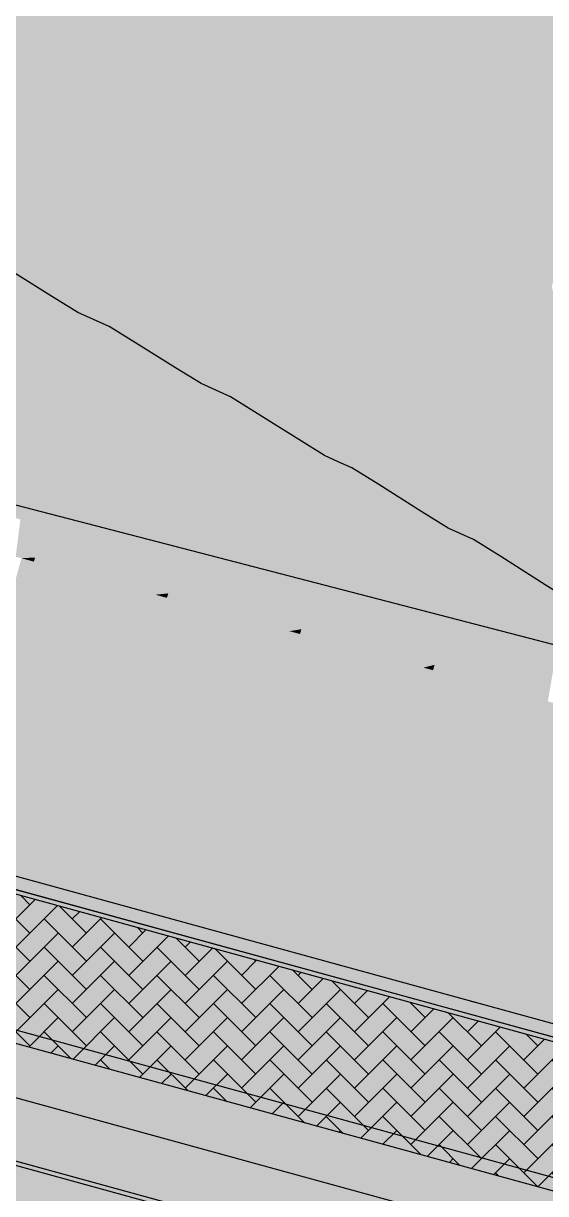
# Model space of a CAD drawing. Header units: millimetres. Extents: x 340454 to 342791, y 6993867 to 6995092.
# Drawn here: x 340738.83 to 340742.82, y 6994453.34 to 6994462.28 of the extents above; entities that cross this region are included whole.
import ezdxf

# ---------------------------------------------------------------- set-up
doc = ezdxf.new("R2010")
doc.units = ezdxf.units.MM
doc.header["$LTSCALE"] = 10
doc.linetypes.add('DASHDOT', pattern=[25.4, 12.7, -6.35, 0, -6.35])
for name, color, linetype in [('A-MODELAGEM', 7, 'Continuous'), ('Alinhamento', 7, 'Continuous'), ('ANGICO', 7, 'Continuous'), ('F-HZ-CORREDOR-FEAT', 2, 'Continuous'), ('Lotes', 7, 'Continuous'), ('T-HM-CURVA_INTERMEDIARIA', 45, 'Continuous'), ('TRAMA', 7, 'Continuous'), ('U-SC-SECAO_TIPO', 251, 'Continuous'), ('URB-Quadras', 3, 'Continuous')]:
    doc.layers.add(name, color=color, linetype=linetype)

msp = doc.modelspace()

# ---------------------------------------------------------------- hatches: boundary and pattern name
at = {"layer": 'ANGICO', "lineweight": 20, "transparency": 33554687}
h = msp.add_hatch(dxfattribs=at)
h.set_pattern_fill('DASH', color=253, scale=0.02, double=1)
h.set_pattern_definition([(0, (337861.49948, 6993610.78793), (0.0635, 0.0635), [0.0635, -0.0635])])
h.paths.add_polyline_path([(340716.6203, 6994460.5696), (340716.5096, 6994460.1852), (340755.0742, 6994449.5915), (340755.1741, 6994449.976)])
at = {"layer": 'TRAMA'}
h = msp.add_hatch(dxfattribs=at)
h.set_pattern_fill('AR-HBONE', color=253, scale=0.0015)
h.set_pattern_definition([(45, (340755.23036, 6994449.10018), (0, 0.21552615), [0.4572, -0.1524]), (135, (340755.33812, 6994449.20794), (2e-17, 0.21552615), [0.4572, -0.1524])])
h.paths.add_polyline_path([(340756.3296, 6994449.254), (340755.847, 6994449.3847), (340755.8457, 6994449.3797), (340754.4102, 6994449.7739), (340754.2778, 6994449.2917, 0.044622), (340755.9825, 6994447.9176)])
h.paths.add_polyline_path([(340716.6553, 6994459.6245), (340720.6048, 6994458.5397), (340720.6108, 6994458.5541), (340720.7985, 6994458.5612), (340720.7889, 6994458.4892), (340720.8948, 6994458.4601), (340720.9078, 6994458.4917), (340721.0493, 6994458.4739), (340721.0785, 6994458.4097), (340721.2063, 6994458.3746), (340721.2507, 6994458.4814), (340721.4384, 6994458.4885), (340721.4156, 6994458.3171), (340721.4964, 6994458.2949), (340721.5476, 6994458.419), (340721.6892, 6994458.4013), (340721.6922, 6994458.3945), (340721.8602, 6994458.4008), (340721.8337, 6994458.2022), (340721.9078, 6994458.1819), (340721.9694, 6994458.3313), (340722.111, 6994458.3136), (340722.2083, 6994458.0994), (340727.5233, 6994456.6396), (340727.5825, 6994456.7821), (340727.7702, 6994456.7892), (340727.7423, 6994456.5795), (340727.8136, 6994456.5599), (340727.8794, 6994456.7197), (340728.021, 6994456.7019), (340728.1242, 6994456.4746), (340728.1248, 6994456.4745), (340728.2223, 6994456.7094), (340728.41, 6994456.7165), (340728.3715, 6994456.4273), (340728.3399, 6994456.4154), (340728.5659, 6994456.3533), (340728.4543, 6994456.4893), (340728.5193, 6994456.647), (340728.6608, 6994456.6293), (340728.6639, 6994456.6225), (340728.8318, 6994456.6288), (340728.7933, 6994456.3396), (340728.7184, 6994456.3114), (340729.0176, 6994456.2293), (340728.8761, 6994456.4016), (340728.9411, 6994456.5593), (340729.0826, 6994456.5416), (340729.1841, 6994456.3181), (340729.09, 6994456.2094), (340754.2778, 6994449.2917), (340754.4102, 6994449.7739), (340716.7018, 6994460.1302), (340716.5096, 6994460.1853), (340716.3988, 6994459.8009), (340716.2109, 6994459.855), (340712.4722, 6994451.6724), (340712.5647, 6994451.6301), (340712.9269, 6994451.4645)])
h = msp.add_hatch(dxfattribs=at)
h.set_pattern_fill('MUDST', color=253, scale=0.8)
h.set_pattern_definition([(0, (340635.80378, 6994418.6693), (0.4, 0.2), [0.2, -0.2, 0, -0.2, 0, -0.2])])
edge = h.paths.add_edge_path()
edge.add_arc((340775.0185, 6994431.6768), 64.7097, 154.412233, 158.620376)
edge.add_line((340714.7618, 6994455.2664), (340748.2707, 6994448.0859))
edge.add_line((340748.2707, 6994448.0859), (340771.8655, 6994443.6619))
edge.add_arc((340774.748, 6994446.1866), 3.8318, 208.00531, 221.21397, ccw=False)
edge.add_arc((340767.319, 6994441.4674), 4.9895, 35.81786, 101.46147)
edge.add_arc((340762.8138, 6994458.1365), 12.2919, 226.01774, 286.61018, ccw=False)
edge.add_line((340754.2778, 6994449.2917), (340716.6553, 6994459.6245))
h = msp.add_hatch(dxfattribs=at)
h.set_pattern_fill('AR-HBONE', color=253, scale=0.0015)
h.set_pattern_definition([(45, (337861.49948, 6993610.78793), (0, 0.215526147), [0.4572, -0.1524]), (135, (337861.60724, 6993610.8957), (2e-17, 0.215526147), [0.4572, -0.1524])])
h.paths.add_polyline_path([(340731.0148, 6994457.7548), (340730.9992, 6994456.6183), (340744.4329, 6994452.9289), (340744.4158, 6994454.0743)])

# ---------------------------------------------------------------- linework, layer by layer
at = {"lineweight": 20}
msp.add_lwpolyline([(340722.6258, 6994477.3139, -0.021462), (340715.5969, 6994465.5717, -0.089425), (340715.3822, 6994462.0823), (340754.7892, 6994451.2595), (340758.9926, 6994467.4562), (340722.6258, 6994477.3139, -0.022322)], format="xyb", close=True, dxfattribs=at)
at = {"layer": 'A-MODELAGEM', "color": 161, "linetype": 'Continuous', "lineweight": -3}
for points in [[(340741.2759, 6994472.1549), (340737.6754, 6994462.3423), (340738.0196, 6994462.2049)], [(340741.2759, 6994472.1549), (340738.0196, 6994462.2049), (340738.6252, 6994461.9631)], [(340741.2759, 6994472.1549), (340738.6252, 6994461.9631), (340738.6501, 6994461.9532)], [(340742.2481, 6994471.8914), (340741.2759, 6994472.1549), (340738.6501, 6994461.9532)], [(340742.2481, 6994471.8914), (340738.6501, 6994461.9532), (340738.9877, 6994461.8184)], [(340742.2481, 6994471.8914), (340738.9877, 6994461.8184), (340739.6004, 6994461.5738)], [(340742.2481, 6994471.8914), (340739.6004, 6994461.5738), (340739.6256, 6994461.5638)], [(340743.2203, 6994471.6279), (340742.2481, 6994471.8914), (340739.6256, 6994461.5638)], [(340743.2203, 6994471.6279), (340739.6256, 6994461.5638), (340739.9566, 6994461.4316)], [(340743.2203, 6994471.6279), (340739.9566, 6994461.4316), (340740.5764, 6994461.1842)], [(340743.2203, 6994471.6279), (340740.5764, 6994461.1842), (340740.6018, 6994461.1741)], [(340744.1925, 6994471.3643), (340743.2203, 6994471.6279), (340740.6018, 6994461.1741)], [(340744.1925, 6994471.3643), (340740.6018, 6994461.1741), (340740.9261, 6994461.0446)], [(340744.1925, 6994471.3643), (340740.9261, 6994461.0446), (340741.5532, 6994460.7943)], [(340744.1925, 6994471.3643), (340741.5532, 6994460.7943), (340741.5787, 6994460.7841)], [(340745.1647, 6994471.1008), (340744.1925, 6994471.3643), (340741.5787, 6994460.7841)], [(340745.1647, 6994471.1008), (340741.5787, 6994460.7841), (340741.8964, 6994460.6573)], [(340745.1647, 6994471.1008), (340741.8964, 6994460.6573), (340742.5306, 6994460.4041)], [(340745.1647, 6994471.1008), (340742.5306, 6994460.4041), (340742.5563, 6994460.3939)], [(340745.1647, 6994471.1008), (340742.5563, 6994460.3939), (340746.0528, 6994470.5657)], [(340746.0528, 6994470.5657), (340742.5563, 6994460.3939), (340742.8674, 6994460.2697)], [(340738.9877, 6994461.8184), (340738.6501, 6994461.9532), (340738.0576, 6994458.9449)], [(340738.9877, 6994461.8184), (340738.0576, 6994458.9449), (340738.9179, 6994458.9142)], [(340738.9877, 6994461.8184), (340738.9179, 6994458.9142), (340739.6004, 6994461.5738)], [(340739.6004, 6994461.5738), (340738.9179, 6994458.9142), (340738.9524, 6994458.913)], [(340739.6004, 6994461.5738), (340738.9524, 6994458.913), (340739.6256, 6994461.5638)], [(340739.6256, 6994461.5638), (340738.9524, 6994458.913), (340739.1481, 6994458.906)], [(340739.9566, 6994461.4316), (340739.6256, 6994461.5638), (340739.1481, 6994458.906)], [(340739.9566, 6994461.4316), (340739.1481, 6994458.906), (340739.9921, 6994458.8758)], [(340739.9566, 6994461.4316), (340739.9921, 6994458.8758), (340740.5764, 6994461.1842)], [(340740.5764, 6994461.1842), (340739.9921, 6994458.8758), (340740.0258, 6994458.8746)], [(340740.5764, 6994461.1842), (340740.0258, 6994458.8746), (340740.6018, 6994461.1741)], [(340740.6018, 6994461.1741), (340740.0258, 6994458.8746), (340740.2369, 6994458.8671)], [(340740.9261, 6994461.0446), (340740.6018, 6994461.1741), (340740.2369, 6994458.8671)], [(340740.9261, 6994461.0446), (340740.2369, 6994458.8671), (340741.0645, 6994458.8375)], [(340740.9261, 6994461.0446), (340741.0645, 6994458.8375), (340741.5532, 6994460.7943)], [(340741.5532, 6994460.7943), (340741.0645, 6994458.8375), (340741.0975, 6994458.8363)], [(340741.5532, 6994460.7943), (340741.0975, 6994458.8363), (340741.5787, 6994460.7841)], [(340741.5787, 6994460.7841), (340741.0975, 6994458.8363), (340741.324, 6994458.8282)], [(340741.8964, 6994460.6573), (340741.5787, 6994460.7841), (340741.324, 6994458.8282)], [(340741.8964, 6994460.6573), (340741.324, 6994458.8282), (340742.1354, 6994458.7992)], [(340741.8964, 6994460.6573), (340742.1354, 6994458.7992), (340742.5306, 6994460.4041)], [(340742.5306, 6994460.4041), (340742.1354, 6994458.7992), (340742.1675, 6994458.7981)], [(340742.5306, 6994460.4041), (340742.1675, 6994458.7981), (340742.5563, 6994460.3939)], [(340742.5563, 6994460.3939), (340742.1675, 6994458.7981), (340742.4095, 6994458.7895)], [(340742.8674, 6994460.2697), (340742.5563, 6994460.3939), (340742.4095, 6994458.7895)], [(340742.8674, 6994460.2697), (340742.4095, 6994458.7895), (340743.2046, 6994458.7611)], [(340738.0576, 6994458.9449), (340737.9894, 6994458.7342), (340738.869, 6994458.7236)], [(340738.9179, 6994458.9142), (340738.0576, 6994458.9449), (340738.869, 6994458.7236)], [(340738.9179, 6994458.9142), (340738.869, 6994458.7236), (340738.9043, 6994458.7232)], [(340738.9524, 6994458.913), (340738.9179, 6994458.9142), (340738.9043, 6994458.7232)], [(340738.9524, 6994458.913), (340738.9043, 6994458.7232), (340739.0889, 6994458.721)], [(340739.1481, 6994458.906), (340738.9524, 6994458.913), (340739.0889, 6994458.721)], [(340739.1481, 6994458.906), (340739.0889, 6994458.721), (340739.9502, 6994458.7106)], [(340739.9921, 6994458.8758), (340739.1481, 6994458.906), (340739.9502, 6994458.7106)], [(340739.9921, 6994458.8758), (340739.9502, 6994458.7106), (340739.9846, 6994458.7102)], [(340740.0258, 6994458.8746), (340739.9921, 6994458.8758), (340739.9846, 6994458.7102)], [(340740.0258, 6994458.8746), (340739.9846, 6994458.7102), (340740.1865, 6994458.7078)], [(340740.2369, 6994458.8671), (340740.0258, 6994458.8746), (340740.1865, 6994458.7078)], [(340741.0296, 6994458.6976), (340740.2369, 6994458.8671), (340740.1865, 6994458.7078)], [(340741.0645, 6994458.8375), (340740.2369, 6994458.8671), (340741.0296, 6994458.6976)], [(340741.0645, 6994458.8375), (340741.0296, 6994458.6976), (340741.0631, 6994458.6972)], [(340741.0975, 6994458.8363), (340741.0645, 6994458.8375), (340741.0631, 6994458.6972)], [(340741.0975, 6994458.8363), (340741.0631, 6994458.6972), (340741.2822, 6994458.6946)], [(340741.324, 6994458.8282), (340741.0975, 6994458.8363), (340741.2822, 6994458.6946)], [(340742.1072, 6994458.6847), (340741.324, 6994458.8282), (340741.2822, 6994458.6946)], [(340742.1354, 6994458.7992), (340741.324, 6994458.8282), (340742.1072, 6994458.6847)], [(340742.1354, 6994458.7992), (340742.1072, 6994458.6847), (340742.1398, 6994458.6843)], [(340742.1675, 6994458.7981), (340742.1354, 6994458.7992), (340742.1398, 6994458.6843)], [(340742.3761, 6994458.6814), (340742.1675, 6994458.7981), (340742.1398, 6994458.6843)], [(340742.4095, 6994458.7895), (340742.1675, 6994458.7981), (340742.3761, 6994458.6814)], [(340743.1829, 6994458.6717), (340742.4095, 6994458.7895), (340742.3761, 6994458.6814)], [(340743.2046, 6994458.7611), (340742.4095, 6994458.7895), (340743.1829, 6994458.6717)], [(340738.869, 6994458.7236), (340737.9894, 6994458.7342), (340738.8084, 6994458.4874)], [(340738.869, 6994458.7236), (340738.8084, 6994458.4874), (340738.8445, 6994458.4881)], [(340738.9043, 6994458.7232), (340738.869, 6994458.7236), (340738.8445, 6994458.4881)], [(340738.9043, 6994458.7232), (340738.8445, 6994458.4881), (340739.0153, 6994458.4909)], [(340739.0889, 6994458.721), (340738.9043, 6994458.7232), (340739.0153, 6994458.4909)], [(340739.0889, 6994458.721), (340739.0153, 6994458.4909), (340739.8984, 6994458.5059)], [(340739.9502, 6994458.7106), (340739.0889, 6994458.721), (340739.8984, 6994458.5059)], [(340739.9502, 6994458.7106), (340739.8984, 6994458.5059), (340739.9336, 6994458.5065)], [(340739.9846, 6994458.7102), (340739.9502, 6994458.7106), (340739.9336, 6994458.5065)], [(340739.9846, 6994458.7102), (340739.9336, 6994458.5065), (340740.1238, 6994458.5097)], [(340740.1865, 6994458.7078), (340739.9846, 6994458.7102), (340740.1238, 6994458.5097)], [(340740.1865, 6994458.7078), (340740.1238, 6994458.5097), (340740.9864, 6994458.5243)], [(340741.0296, 6994458.6976), (340740.1865, 6994458.7078), (340740.9864, 6994458.5243)], [(340741.0296, 6994458.6976), (340740.9864, 6994458.5243), (340741.0205, 6994458.5249)], [(340741.0631, 6994458.6972), (340741.0296, 6994458.6976), (340741.0205, 6994458.5249)], [(340741.0631, 6994458.6972), (340741.0205, 6994458.5249), (340741.2302, 6994458.5285)], [(340741.2822, 6994458.6946), (340741.0631, 6994458.6972), (340741.2302, 6994458.5285)], [(340742.0722, 6994458.5428), (340741.2822, 6994458.6946), (340741.2302, 6994458.5285)], [(340742.1072, 6994458.6847), (340741.2822, 6994458.6946), (340742.0722, 6994458.5428)], [(340742.1072, 6994458.6847), (340742.0722, 6994458.5428), (340742.1055, 6994458.5433)], [(340742.1398, 6994458.6843), (340742.1072, 6994458.6847), (340742.1055, 6994458.5433)], [(340742.1398, 6994458.6843), (340742.1055, 6994458.5433), (340742.3345, 6994458.5472)], [(340742.3761, 6994458.6814), (340742.1398, 6994458.6843), (340742.3345, 6994458.5472)], [(340743.1561, 6994458.5611), (340742.3761, 6994458.6814), (340742.3345, 6994458.5472)], [(340743.1829, 6994458.6717), (340742.3761, 6994458.6814), (340743.1561, 6994458.5611)], [(340739.8984, 6994458.5059), (340739.0153, 6994458.4909), (340739.8325, 6994458.2456)], [(340739.8984, 6994458.5059), (340739.8325, 6994458.2456), (340739.8687, 6994458.2476)], [(340739.9336, 6994458.5065), (340739.8687, 6994458.2476), (340740.0438, 6994458.2569)], [(340739.9336, 6994458.5065), (340739.8984, 6994458.5059), (340739.8687, 6994458.2476)], [(340740.1238, 6994458.5097), (340739.9336, 6994458.5065), (340740.0438, 6994458.2569)], [(340740.1238, 6994458.5097), (340740.0438, 6994458.2569), (340740.9313, 6994458.3041)], [(340740.9864, 6994458.5243), (340740.1238, 6994458.5097), (340740.9313, 6994458.3041)], [(340740.9864, 6994458.5243), (340740.9313, 6994458.3041), (340740.9664, 6994458.3059)], [(340741.0205, 6994458.5249), (340740.9664, 6994458.3059), (340741.1639, 6994458.3164)], [(340741.0205, 6994458.5249), (340740.9864, 6994458.5243), (340740.9664, 6994458.3059)], [(340741.2302, 6994458.5285), (340741.0205, 6994458.5249), (340741.1639, 6994458.3164)], [(340742.0278, 6994458.3624), (340741.2302, 6994458.5285), (340741.1639, 6994458.3164)], [(340742.0722, 6994458.5428), (340741.2302, 6994458.5285), (340742.0278, 6994458.3624)], [(340742.0722, 6994458.5428), (340742.0278, 6994458.3624), (340742.0618, 6994458.3642)], [(340742.1055, 6994458.5433), (340742.0618, 6994458.3642), (340742.2815, 6994458.3759)], [(340742.1055, 6994458.5433), (340742.0722, 6994458.5428), (340742.0618, 6994458.3642)], [(340742.3345, 6994458.5472), (340742.1055, 6994458.5433), (340742.2815, 6994458.3759)], [(340743.1219, 6994458.4206), (340742.3345, 6994458.5472), (340742.2815, 6994458.3759)], [(340743.1561, 6994458.5611), (340742.3345, 6994458.5472), (340743.1219, 6994458.4206)], [(340738.8445, 6994458.4881), (340738.7723, 6994458.2036), (340738.8163, 6994458.1916)], [(340738.8445, 6994458.4881), (340738.8084, 6994458.4874), (340738.7723, 6994458.2036)], [(340738.8445, 6994458.4881), (340738.8163, 6994458.1916), (340738.9212, 6994458.1972)], [(340739.0153, 6994458.4909), (340738.8445, 6994458.4881), (340738.9212, 6994458.1972)], [(340739.0153, 6994458.4909), (340738.9212, 6994458.1972), (340739.8325, 6994458.2456)], [(340743.1219, 6994458.4206), (340742.2815, 6994458.3759), (340743.0771, 6994458.236)], [(340742.0278, 6994458.3624), (340741.1639, 6994458.3164), (340741.9695, 6994458.1255)], [(340742.0278, 6994458.3624), (340741.9695, 6994458.1255), (340742.0045, 6994458.129)], [(340742.0618, 6994458.3642), (340742.0045, 6994458.129), (340742.2115, 6994458.1496)], [(340742.0618, 6994458.3642), (340742.0278, 6994458.3624), (340742.0045, 6994458.129)], [(340742.2815, 6994458.3759), (340742.0618, 6994458.3642), (340742.2115, 6994458.1496)], [(340743.0771, 6994458.236), (340742.2815, 6994458.3759), (340742.2115, 6994458.1496)], [(340739.8325, 6994458.2456), (340738.9212, 6994458.1972), (340739.7542, 6994457.9362)], [(340739.8325, 6994458.2456), (340739.7542, 6994457.9362), (340739.7884, 6994457.9269)], [(340739.8687, 6994458.2476), (340739.7884, 6994457.9269), (340739.8398, 6994457.913)], [(340739.8687, 6994458.2476), (340739.8325, 6994458.2456), (340739.7884, 6994457.9269)], [(340739.8687, 6994458.2476), (340739.8398, 6994457.913), (340739.938, 6994457.9228)], [(340740.0438, 6994458.2569), (340739.8687, 6994458.2476), (340739.938, 6994457.9228)], [(340740.0438, 6994458.2569), (340739.938, 6994457.9228), (340740.8591, 6994458.0147)], [(340740.9313, 6994458.3041), (340740.0438, 6994458.2569), (340740.8591, 6994458.0147)], [(340740.9313, 6994458.3041), (340740.8591, 6994458.0147), (340740.8954, 6994458.0183)], [(340740.9664, 6994458.3059), (340740.8954, 6994458.0183), (340741.0762, 6994458.0363)], [(340740.9664, 6994458.3059), (340740.9313, 6994458.3041), (340740.8954, 6994458.0183)], [(340741.1639, 6994458.3164), (340740.9664, 6994458.3059), (340741.0762, 6994458.0363)], [(340741.1639, 6994458.3164), (340741.0762, 6994458.0363), (340741.9695, 6994458.1255)], [(340743.0771, 6994458.236), (340742.2115, 6994458.1496), (340743.0157, 6994457.983)], [(340738.8163, 6994458.1916), (340738.1663, 6994455.825), (340739.1892, 6994455.5441)], [(340738.1928, 6994455.9213), (340738.8478, 6994457.9677), (340738.8163, 6994458.1916)], [(340738.9212, 6994458.1972), (340738.8163, 6994458.1916), (340738.9112, 6994458.1658)], [(340738.8163, 6994458.1916), (340739.1892, 6994455.5441), (340739.8398, 6994457.913)], [(340738.8478, 6994457.9677), (340738.9112, 6994458.1658), (340738.8163, 6994458.1916)], [(340738.8478, 6994457.9677), (340739.7542, 6994457.9362), (340738.9112, 6994458.1658)], [(340738.9212, 6994458.1972), (340738.9112, 6994458.1658), (340739.7542, 6994457.9362)], [(340742.2115, 6994458.1496), (340742.0045, 6994458.129), (340742.1148, 6994457.8371)], [(340743.0157, 6994457.983), (340742.2115, 6994458.1496), (340742.1148, 6994457.8371)], [(340741.9695, 6994458.1255), (340741.0762, 6994458.0363), (340741.8895, 6994457.8005)], [(340741.9695, 6994458.1255), (340741.8895, 6994457.8005), (340741.926, 6994457.8065)], [(340742.0045, 6994458.129), (340741.926, 6994457.8065), (340742.1148, 6994457.8371)], [(340742.0045, 6994458.129), (340741.9695, 6994458.1255), (340741.926, 6994457.8065)], [(340738.1928, 6994455.9213), (340739.174, 6994455.6518), (340738.8478, 6994457.9677)], [(340739.174, 6994455.6518), (340739.7542, 6994457.9362), (340738.8478, 6994457.9677)], [(340740.8591, 6994458.0147), (340739.938, 6994457.9228), (340740.7704, 6994457.6596)], [(340740.8591, 6994458.0147), (340740.7704, 6994457.6596), (340740.8045, 6994457.6503)], [(340740.8954, 6994458.0183), (340740.8045, 6994457.6503), (340740.9551, 6994457.6492)], [(340740.8954, 6994458.0183), (340740.8591, 6994458.0147), (340740.8045, 6994457.6503)], [(340741.0762, 6994458.0363), (340740.8954, 6994458.0183), (340740.9551, 6994457.6492)], [(340741.0762, 6994458.0363), (340740.9551, 6994457.6492), (340741.8895, 6994457.8005)], [(340743.0157, 6994457.983), (340742.1148, 6994457.8371), (340742.9262, 6994457.6147)], [(340739.174, 6994455.6518), (340739.1758, 6994455.6513), (340739.7542, 6994457.9362)], [(340739.1758, 6994455.6513), (340739.7884, 6994457.9269), (340739.7542, 6994457.9362)], [(340739.1758, 6994455.6513), (340739.2156, 6994455.6403), (340739.7884, 6994457.9269)], [(340739.8398, 6994457.913), (340739.1892, 6994455.5441), (340740.2121, 6994455.2632)], [(340739.2156, 6994455.6403), (340739.8398, 6994457.913), (340739.7884, 6994457.9269)], [(340739.2156, 6994455.6403), (340739.869, 6994457.7047), (340739.8398, 6994457.913)], [(340739.938, 6994457.9228), (340739.8398, 6994457.913), (340739.9274, 6994457.8891)], [(340739.8398, 6994457.913), (340740.2121, 6994455.2632), (340740.8633, 6994457.6343)], [(340739.869, 6994457.7047), (340739.9274, 6994457.8891), (340739.8398, 6994457.913)], [(340739.869, 6994457.7047), (340740.7704, 6994457.6596), (340739.9274, 6994457.8891)], [(340739.938, 6994457.9228), (340739.9274, 6994457.8891), (340740.7704, 6994457.6596)], [(340741.8895, 6994457.8005), (340740.9551, 6994457.6492), (340741.7866, 6994457.3829)], [(340741.8895, 6994457.8005), (340741.7866, 6994457.3829), (340741.8205, 6994457.3737)], [(340741.926, 6994457.8065), (340741.8205, 6994457.3737), (340741.9725, 6994457.377)], [(340741.926, 6994457.8065), (340741.8895, 6994457.8005), (340741.8205, 6994457.3737)], [(340742.1148, 6994457.8371), (340741.926, 6994457.8065), (340741.9725, 6994457.377)], [(340742.1148, 6994457.8371), (340741.9725, 6994457.377), (340742.9262, 6994457.6147)], [(340739.2156, 6994455.6403), (340740.1969, 6994455.3708), (340739.869, 6994457.7047)], [(340740.1969, 6994455.3708), (340740.7704, 6994457.6596), (340739.869, 6994457.7047)], [(340740.1969, 6994455.3708), (340740.1988, 6994455.3703), (340740.7704, 6994457.6596)], [(340740.1988, 6994455.3703), (340740.8045, 6994457.6503), (340740.7704, 6994457.6596)], [(340740.1988, 6994455.3703), (340740.2385, 6994455.3594), (340740.8045, 6994457.6503)], [(340740.8633, 6994457.6343), (340740.2121, 6994455.2632), (340741.2349, 6994454.9822)], [(340740.2385, 6994455.3594), (340740.8633, 6994457.6343), (340740.8045, 6994457.6503)], [(340740.2385, 6994455.3594), (340740.8902, 6994457.442), (340740.8633, 6994457.6343)], [(340740.9551, 6994457.6492), (340740.8045, 6994457.6503), (340740.8633, 6994457.6343)], [(340740.9551, 6994457.6492), (340740.8633, 6994457.6343), (340740.9436, 6994457.6125)], [(340740.8633, 6994457.6343), (340741.2349, 6994454.9822), (340741.8868, 6994457.3557)], [(340740.8902, 6994457.442), (340740.9436, 6994457.6125), (340740.8633, 6994457.6343)], [(340740.8902, 6994457.442), (340741.7866, 6994457.3829), (340740.9436, 6994457.6125)], [(340740.9551, 6994457.6492), (340740.9436, 6994457.6125), (340741.7866, 6994457.3829)], [(340742.9262, 6994457.6147), (340741.9725, 6994457.377), (340742.8028, 6994457.1063)], [(340742.9262, 6994457.6147), (340742.8028, 6994457.1063), (340742.8366, 6994457.0971)], [(340740.2385, 6994455.3594), (340741.2199, 6994455.0899), (340740.8902, 6994457.442)], [(340741.2199, 6994455.0899), (340741.7866, 6994457.3829), (340740.8902, 6994457.442)], [(340741.2199, 6994455.0899), (340741.2218, 6994455.0894), (340741.7866, 6994457.3829)], [(340741.2218, 6994455.0894), (340741.8205, 6994457.3737), (340741.7866, 6994457.3829)], [(340741.2218, 6994455.0894), (340741.2614, 6994455.0785), (340741.8205, 6994457.3737)], [(340741.8868, 6994457.3557), (340741.2349, 6994454.9822), (340742.2578, 6994454.7013)], [(340741.2614, 6994455.0785), (340741.8868, 6994457.3557), (340741.8205, 6994457.3737)], [(340741.2614, 6994455.0785), (340741.9114, 6994457.1796), (340741.8868, 6994457.3557)], [(340741.9725, 6994457.377), (340741.8205, 6994457.3737), (340741.8868, 6994457.3557)], [(340741.9725, 6994457.377), (340741.8868, 6994457.3557), (340741.9597, 6994457.3358)], [(340741.8868, 6994457.3557), (340742.2578, 6994454.7013), (340742.9103, 6994457.077)], [(340741.9114, 6994457.1796), (340741.9597, 6994457.3358), (340741.8868, 6994457.3557)], [(340741.9725, 6994457.377), (340741.9597, 6994457.3358), (340742.8028, 6994457.1063)], [(340741.9114, 6994457.1796), (340742.8028, 6994457.1063), (340741.9597, 6994457.3358)], [(340741.2614, 6994455.0785), (340742.2428, 6994454.809), (340741.9114, 6994457.1796)], [(340742.2428, 6994454.809), (340742.8028, 6994457.1063), (340741.9114, 6994457.1796)], [(340742.2428, 6994454.809), (340742.2448, 6994454.8084), (340742.8028, 6994457.1063)], [(340742.2448, 6994454.8084), (340742.8366, 6994457.0971), (340742.8028, 6994457.1063)], [(340742.2448, 6994454.8084), (340742.2843, 6994454.7976), (340742.8366, 6994457.0971)], [(340742.9103, 6994457.077), (340742.2578, 6994454.7013), (340743.2371, 6994454.733)], [(340742.2843, 6994454.7976), (340742.9103, 6994457.077), (340742.8366, 6994457.0971)], [(340742.2843, 6994454.7976), (340742.9325, 6994456.9174), (340742.9103, 6994457.077)], [(340742.2843, 6994454.7976), (340743.2657, 6994454.528), (340742.9325, 6994456.9174)], [(340738.1917, 6994455.9175), (340739.174, 6994455.6518), (340738.1928, 6994455.9213)], [(340739.1747, 6994455.6473), (340739.174, 6994455.6518), (340738.1917, 6994455.9175)], [(340738.5136, 6994453.6556), (340739.1892, 6994455.5441), (340738.1663, 6994455.825)], [(340739.1747, 6994455.6473), (340739.1758, 6994455.6513), (340739.174, 6994455.6518)], [(340739.1747, 6994455.6473), (340739.2156, 6994455.6403), (340739.1758, 6994455.6513)], [(340739.1747, 6994455.6473), (340739.2145, 6994455.6363), (340739.2156, 6994455.6403)], [(340739.2145, 6994455.6363), (340740.1969, 6994455.3708), (340739.2156, 6994455.6403)], [(340740.1976, 6994455.366), (340740.1969, 6994455.3708), (340739.2145, 6994455.6363)], [(340739.6087, 6994453.3548), (340739.1892, 6994455.5441), (340738.5136, 6994453.6556)], [(340739.6087, 6994453.3548), (340740.2121, 6994455.2632), (340739.1892, 6994455.5441)], [(340740.1976, 6994455.366), (340740.1988, 6994455.3703), (340740.1969, 6994455.3708)], [(340740.1976, 6994455.366), (340740.2385, 6994455.3594), (340740.1988, 6994455.3703)], [(340740.1976, 6994455.366), (340740.2373, 6994455.3551), (340740.2385, 6994455.3594)], [(340740.2373, 6994455.3551), (340741.2199, 6994455.0899), (340740.2385, 6994455.3594)], [(340740.2373, 6994455.3551), (340741.2206, 6994455.0848), (340741.2199, 6994455.0899)], [(340740.7068, 6994453.0533), (340740.2121, 6994455.2632), (340739.6087, 6994453.3548)], [(340740.7068, 6994453.0533), (340741.2349, 6994454.9822), (340740.2121, 6994455.2632)], [(340741.2206, 6994455.0848), (340741.2218, 6994455.0894), (340741.2199, 6994455.0899)], [(340741.2206, 6994455.0848), (340741.2614, 6994455.0785), (340741.2218, 6994455.0894)], [(340741.2601, 6994455.0739), (340741.2614, 6994455.0785), (340741.2206, 6994455.0848)], [(340741.2601, 6994455.0739), (340742.2428, 6994454.809), (340741.2614, 6994455.0785)], [(340742.2435, 6994454.8036), (340742.2428, 6994454.809), (340741.2601, 6994455.0739)], [(340740.7068, 6994453.0533), (340742.2578, 6994454.7013), (340741.2349, 6994454.9822)], [(340742.2435, 6994454.8036), (340742.2448, 6994454.8084), (340742.2428, 6994454.809)], [(340742.2435, 6994454.8036), (340742.2843, 6994454.7976), (340742.2448, 6994454.8084)], [(340742.2435, 6994454.8036), (340742.2829, 6994454.7927), (340742.2843, 6994454.7976)], [(340742.2829, 6994454.7927), (340743.2657, 6994454.528), (340742.2843, 6994454.7976)], [(340742.2829, 6994454.7927), (340743.2665, 6994454.5223), (340743.2657, 6994454.528)], [(340740.7068, 6994453.0533), (340741.956, 6994453.4022), (340742.2578, 6994454.7013)], [(340741.956, 6994453.4022), (340743.0082, 6994454.4952), (340742.2578, 6994454.7013)], [(340743.2371, 6994454.733), (340742.2578, 6994454.7013), (340743.0082, 6994454.4952)], [(340741.956, 6994453.4022), (340743.2807, 6994454.4204), (340743.0082, 6994454.4952)], [(340741.8048, 6994452.7517), (340743.2807, 6994454.4204), (340741.956, 6994453.4022)], [(340742.9029, 6994452.4501), (340743.2807, 6994454.4204), (340741.8048, 6994452.7517)], [(340738.69, 6994450.0097), (340739.6087, 6994453.3548), (340738.5136, 6994453.6556)], [(340738.69, 6994450.0097), (340739.7226, 6994451.0823), (340739.6087, 6994453.3548)], [(340739.7226, 6994451.0823), (340740.3422, 6994451.7259), (340739.6087, 6994453.3548)], [(340740.3422, 6994451.7259), (340740.7068, 6994453.0533), (340739.6087, 6994453.3548)], [(340741.4291, 6994452.8549), (340741.956, 6994453.4022), (340740.7068, 6994453.0533)], [(340741.8048, 6994452.7517), (340741.956, 6994453.4022), (340741.4291, 6994452.8549)]]:
    msp.add_solid(points, dxfattribs=at)
at = {"layer": 'Alinhamento', "color": 1, "linetype": 'Continuous', "lineweight": -3, "flags": 128}
msp.add_lwpolyline([(340695.667, 6994466.4257), (340716.0994, 6994460.8142), (340755.489, 6994449.9961), (340767.1039, 6994494.7307)], dxfattribs=at)
at = {"layer": 'F-HZ-CORREDOR-FEAT', "color": 2, "linetype": 'Continuous', "lineweight": -3}
for points in [[(340764.4039, 6994480.3496, 723.72), (340766.8922, 6994489.9332, 724.5), (340765.9399, 6994490.2447, 724.5), (340764.9876, 6994490.5562, 724.5), (340756.7035, 6994458.6356, 721.7628), (340754.7893, 6994451.2597, 721.1303), (340715.5581, 6994462.0342, 719.996), (340715.0514, 6994460.9264, 719.9019), (340714.6693, 6994460.0909, 719.831), (340714.149, 6994458.9532, 719.7272), (340710.749, 6994451.5191, 719.0487), (340711.7347, 6994451.2394, 719.049), (340712.6941, 6994450.9671, 719.049), (340716.6643, 6994459.6563, 719.83), (340754.2868, 6994449.3236, 720.6103), (340755.9916, 6994447.9496, 721)], [(340723.5182, 6994459.9515, 720.1589), (340754.7179, 6994451.3828, 721.0721), (340758.871, 6994467.3855, 722.4443), (340722.676, 6994477.1966, 721.8526)]]:
    msp.add_polyline3d(points, dxfattribs=at)
at = {"layer": 'Lotes', "color": 253}
for p, q in [((340754.7803, 6994451.2278), (340715.3732, 6994462.0506)), ((340755.5605, 6994449.8728), (340714.9446, 6994461.0276)), ((340755.8457, 6994449.3797), (340714.0719, 6994460.8525)), ((340754.2778, 6994449.2917), (340716.6553, 6994459.6245))]:
    msp.add_line(p, q, dxfattribs=at)
at = {"layer": 'Lotes', "color": 251, "true_color": 0x636466}
msp.add_line((340754.2868, 6994449.3236), (340716.6643, 6994459.6563), dxfattribs=at)
at = {"layer": 'Lotes'}
msp.add_lwpolyline([(340814.8297, 6994465.8967, -0.329637), (340815.1129, 6994477.7903), (340815.6276, 6994534.5473), (340837.6919, 6994554.8934, -0.019549), (340816.0881, 6994580.1396, -0.011155), (340804.4536, 6994595.5903), (340780.2367, 6994577.2322), (340785.5971, 6994569.9693), (340782.252, 6994557.0798), (340779.0084, 6994544.5814), (340775.4334, 6994530.806), (340771.774, 6994516.7056), (340768.9477, 6994505.8152), (340765.6816, 6994493.2304), (340762.688, 6994481.6953), (340758.9881, 6994467.4387), (340754.7892, 6994451.2595), (340715.3822, 6994462.0823, -0.041301), (340714.8638, 6994460.5161), (340710.7491, 6994451.5191), (340803.3137, 6994425.2493), (340814.8297, 6994465.8967, -0.329637)], format="xyb", close=True, dxfattribs=at)
at = {"layer": 'T-HM-CURVA_INTERMEDIARIA', "color": 45, "linetype": 'Continuous', "lineweight": -3, "elevation": 721, "flags": 128}
msp.add_lwpolyline([(340743.0201, 6994457.8613), (340742.8173, 6994457.988), (340742.4769, 6994458.2038), (340742.2684, 6994458.3336), (340742.1722, 6994458.3778), (340742.0759, 6994458.4221), (340741.8757, 6994458.5465), (340741.5471, 6994458.754), (340741.3408, 6994458.8816), (340741.2365, 6994458.9294), (340741.1323, 6994458.9772), (340740.9343, 6994459.0993), (340740.6177, 6994459.2988), (340740.4133, 6994459.4243), (340740.3012, 6994459.4755), (340740.1891, 6994459.5267), (340739.9932, 6994459.6468), (340739.6887, 6994459.8381), (340739.4861, 6994459.9618), (340739.3663, 6994460.0163), (340739.2465, 6994460.0708), (340739.0525, 6994460.1889), (340738.7601, 6994460.3723)], dxfattribs=at)
at = {"layer": 'U-SC-SECAO_TIPO', "color": 251, "linetype": 'DASHDOT', "lineweight": -3}
msp.add_lwpolyline([(340695.7743, 6994469.764), (340756.5261, 6994453.9904), (340779.6601, 6994447.9839)], dxfattribs=at)
at = {"layer": 'URB-Quadras', "color": 252, "lineweight": 0}
msp.add_lwpolyline([(340837.6919, 6994554.8934, -0.019549), (340816.0881, 6994580.1396, -0.011155), (340804.4536, 6994595.5903), (340780.2367, 6994577.2322), (340785.5971, 6994569.9693), (340782.252, 6994557.0798), (340779.0084, 6994544.5814), (340775.4334, 6994530.806), (340771.774, 6994516.7056), (340768.9477, 6994505.8152), (340765.6816, 6994493.2304), (340762.688, 6994481.6953), (340758.9881, 6994467.4387), (340754.7892, 6994451.2595), (340715.3822, 6994462.0823, -0.041301), (340714.8638, 6994460.5161), (340709.0659, 6994447.8388), (340802.2233, 6994421.4008), (340814.8147, 6994465.8437, -0.327026), (340815.1129, 6994477.7903), (340815.6276, 6994534.5473), (340837.6919, 6994554.8934, -0.019145)], format="xyb", close=True, dxfattribs=at)

doc.saveas('drawing.dxf')
